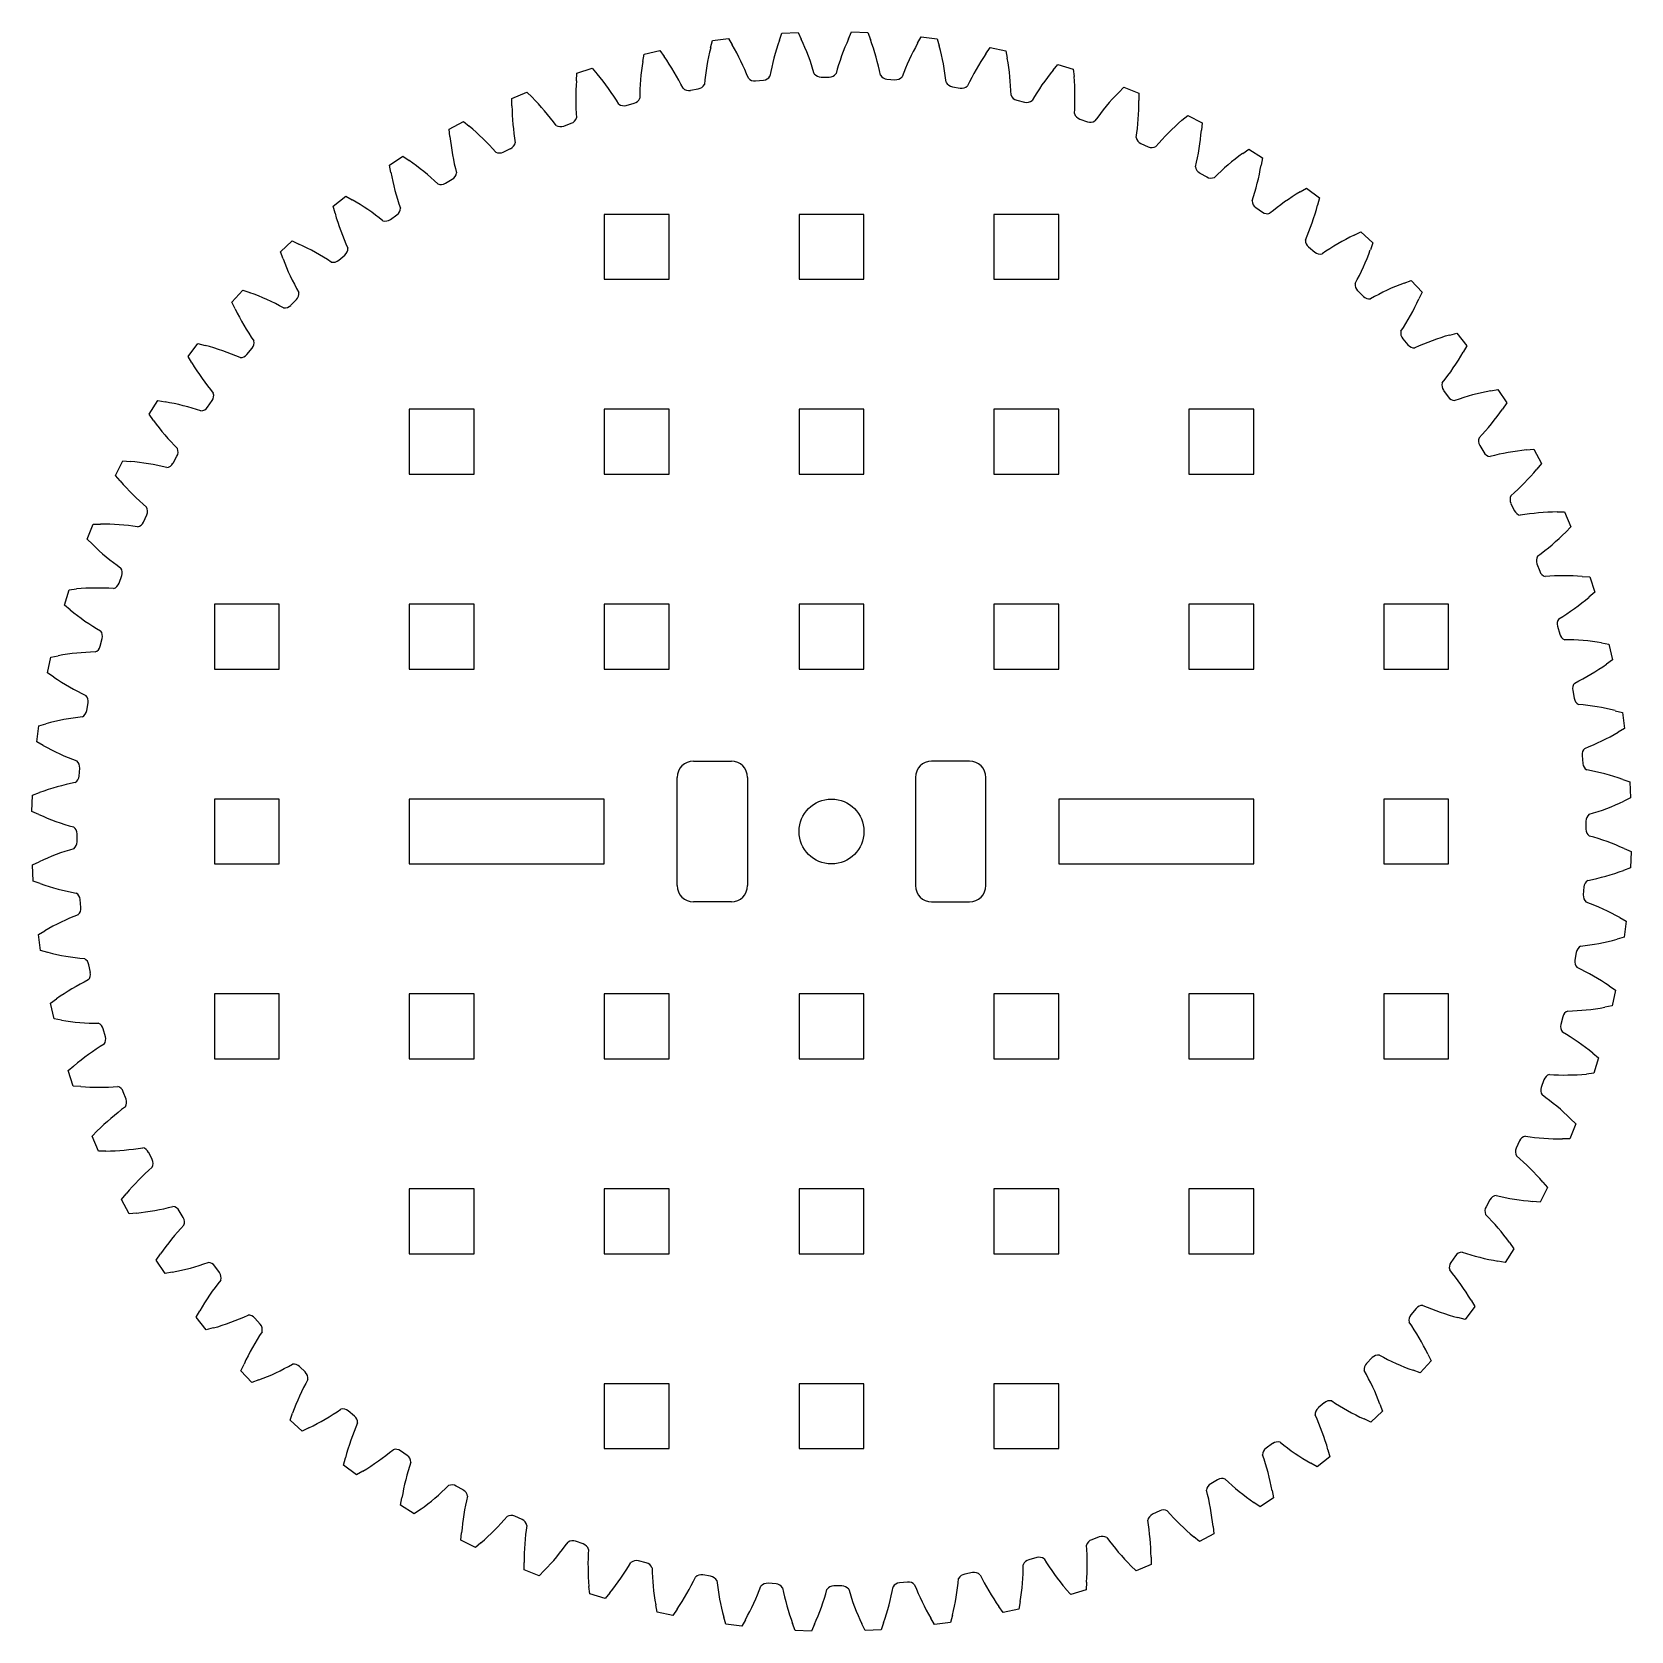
# Model space of a CAD drawing. Header units: millimetres. Extents: x 16.2 to 90, y 209.5 to 283.4.
import ezdxf

# ---------------------------------------------------------------- set-up
doc = ezdxf.new("R2010")
doc.units = ezdxf.units.MM
doc.layers.add('Default', color=7, linetype='Continuous')

# ---------------------------------------------------------------- blocks, each defined once
blk = doc.blocks.new('SE')
at = {"layer": 'Default', "color": 7, "linetype": 'Continuous'}
for p, q in [((42.619, 265.948), (42.619, 262.948)), ((45.619, 265.948), (42.619, 265.948)), ((45.619, 262.948), (45.619, 265.948)), ((42.619, 262.948), (45.619, 262.948))]:
    blk.add_line(p, q, dxfattribs=at)
blk = doc.blocks.new('SE1')
at = {"layer": 'Default', "color": 7, "linetype": 'Continuous'}
for p, q in [((72.619, 238.948), (69.619, 238.948)), ((69.619, 238.948), (69.619, 235.948)), ((72.619, 235.948), (72.619, 238.948)), ((69.619, 235.948), (72.619, 235.948))]:
    blk.add_line(p, q, dxfattribs=at)
blk = doc.blocks.new('SE2')
at = {"layer": 'Default', "color": 7, "linetype": 'Continuous'}
for p, q in [((72.619, 256.948), (69.619, 256.948)), ((69.619, 256.948), (69.619, 253.948)), ((72.619, 253.948), (72.619, 256.948)), ((69.619, 253.948), (72.619, 253.948))]:
    blk.add_line(p, q, dxfattribs=at)
blk = doc.blocks.new('SE3')
at = {"layer": 'Default', "color": 7, "linetype": 'Continuous'}
for p, q in [((42.619, 256.948), (42.619, 253.948)), ((45.619, 256.948), (42.619, 256.948)), ((45.619, 253.948), (45.619, 256.948)), ((42.619, 253.948), (45.619, 253.948))]:
    blk.add_line(p, q, dxfattribs=at)
blk = doc.blocks.new('SE4')
at = {"layer": 'Default', "color": 7, "linetype": 'Continuous'}
for p, q in [((51.619, 256.948), (51.619, 253.948)), ((54.619, 256.948), (51.619, 256.948)), ((54.619, 253.948), (54.619, 256.948)), ((51.619, 253.948), (54.619, 253.948))]:
    blk.add_line(p, q, dxfattribs=at)
blk = doc.blocks.new('SE5')
at = {"layer": 'Default', "color": 7, "linetype": 'Continuous'}
for p, q in [((60.619, 256.948), (60.619, 253.948)), ((63.619, 256.948), (60.619, 256.948)), ((63.619, 253.948), (63.619, 256.948)), ((60.619, 253.948), (63.619, 253.948))]:
    blk.add_line(p, q, dxfattribs=at)
blk = doc.blocks.new('SE6')
at = {"layer": 'Default', "color": 7, "linetype": 'Continuous'}
for p, q in [((42.619, 238.948), (42.619, 235.948)), ((45.619, 238.948), (42.619, 238.948)), ((45.619, 235.948), (45.619, 238.948)), ((42.619, 235.948), (45.619, 235.948))]:
    blk.add_line(p, q, dxfattribs=at)
blk = doc.blocks.new('SE7')
at = {"layer": 'Default', "color": 7, "linetype": 'Continuous'}
for p, q in [((51.619, 238.948), (51.619, 235.948)), ((54.619, 238.948), (51.619, 238.948)), ((54.619, 235.948), (54.619, 238.948)), ((51.619, 235.948), (54.619, 235.948))]:
    blk.add_line(p, q, dxfattribs=at)
blk = doc.blocks.new('SE8')
at = {"layer": 'Default', "color": 7, "linetype": 'Continuous'}
for p, q in [((60.619, 238.948), (60.619, 235.948)), ((63.619, 238.948), (60.619, 238.948)), ((63.619, 235.948), (63.619, 238.948)), ((60.619, 235.948), (63.619, 235.948))]:
    blk.add_line(p, q, dxfattribs=at)
blk = doc.blocks.new('SE9')
at = {"layer": 'Default', "color": 7, "linetype": 'Continuous'}
for p, q in [((42.619, 229.948), (42.619, 226.948)), ((45.619, 229.948), (42.619, 229.948)), ((45.619, 226.948), (45.619, 229.948)), ((42.619, 226.948), (45.619, 226.948))]:
    blk.add_line(p, q, dxfattribs=at)
blk = doc.blocks.new('SE10')
at = {"layer": 'Default', "color": 7, "linetype": 'Continuous'}
for p, q in [((51.619, 229.948), (51.619, 226.948)), ((54.619, 229.948), (51.619, 229.948)), ((54.619, 226.948), (54.619, 229.948)), ((51.619, 226.948), (54.619, 226.948))]:
    blk.add_line(p, q, dxfattribs=at)
blk = doc.blocks.new('SE11')
at = {"layer": 'Default', "color": 7, "linetype": 'Continuous'}
for p, q in [((60.619, 229.948), (60.619, 226.948)), ((63.619, 229.948), (60.619, 229.948)), ((63.619, 226.948), (63.619, 229.948)), ((60.619, 226.948), (63.619, 226.948))]:
    blk.add_line(p, q, dxfattribs=at)
blk = doc.blocks.new('SE12')
at = {"layer": 'Default', "color": 7, "linetype": 'Continuous'}
for p, q in [((36.619, 238.948), (33.619, 238.948)), ((33.619, 238.948), (33.619, 235.948)), ((36.619, 235.948), (36.619, 238.948)), ((33.619, 235.948), (36.619, 235.948))]:
    blk.add_line(p, q, dxfattribs=at)
blk = doc.blocks.new('SE13')
at = {"layer": 'Default', "color": 7, "linetype": 'Continuous'}
for p, q in [((36.619, 256.948), (33.619, 256.948)), ((33.619, 256.948), (33.619, 253.948)), ((36.619, 253.948), (36.619, 256.948)), ((33.619, 253.948), (36.619, 253.948))]:
    blk.add_line(p, q, dxfattribs=at)
blk = doc.blocks.new('SE14')
at = {"layer": 'Default', "color": 7, "linetype": 'Continuous'}
blk.add_line((33.619, 247.948), (33.619, 244.948), dxfattribs=at)
blk = doc.blocks.new('SE15')
at = {"layer": 'Default', "color": 7, "linetype": 'Continuous'}
for p, q in [((42.619, 247.948), (33.619, 247.948)), ((42.619, 244.948), (42.619, 247.948)), ((33.619, 244.948), (42.619, 244.948))]:
    blk.add_line(p, q, dxfattribs=at)
blk = doc.blocks.new('SE18')
at = {"layer": 'Default', "color": 7, "linetype": 'Continuous'}
for p, q in [((60.619, 274.948), (60.619, 271.948)), ((63.619, 274.948), (60.619, 274.948)), ((63.619, 271.948), (63.619, 274.948)), ((60.619, 271.948), (63.619, 271.948))]:
    blk.add_line(p, q, dxfattribs=at)
blk = doc.blocks.new('SE19')
at = {"layer": 'Default', "color": 7, "linetype": 'Continuous'}
for p, q in [((51.619, 274.948), (51.619, 271.948)), ((54.619, 274.948), (51.619, 274.948)), ((54.619, 271.948), (54.619, 274.948)), ((51.619, 271.948), (54.619, 271.948))]:
    blk.add_line(p, q, dxfattribs=at)
blk = doc.blocks.new('SE20')
at = {"layer": 'Default', "color": 7, "linetype": 'Continuous'}
for p, q in [((42.619, 274.948), (42.619, 271.948)), ((45.619, 274.948), (42.619, 274.948)), ((45.619, 271.948), (45.619, 274.948)), ((42.619, 271.948), (45.619, 271.948))]:
    blk.add_line(p, q, dxfattribs=at)
blk = doc.blocks.new('SE17')
at = {"layer": 'Default'}
for name in ['SE20', 'SE19', 'SE18']:
    blk.add_blockref(name, (0, 0), dxfattribs=at)
blk = doc.blocks.new('SE22')
at = {"layer": 'Default', "color": 7, "linetype": 'Continuous'}
for p, q in [((24.619, 256.948), (24.619, 253.948)), ((27.619, 256.948), (24.619, 256.948)), ((27.619, 253.948), (27.619, 256.948)), ((24.619, 253.948), (27.619, 253.948))]:
    blk.add_line(p, q, dxfattribs=at)
blk = doc.blocks.new('SE23')
at = {"layer": 'Default', "color": 7, "linetype": 'Continuous'}
for p, q in [((24.619, 247.948), (24.619, 244.948)), ((27.619, 247.948), (24.619, 247.948)), ((27.619, 244.948), (27.619, 247.948)), ((24.619, 244.948), (27.619, 244.948))]:
    blk.add_line(p, q, dxfattribs=at)
blk = doc.blocks.new('SE24')
at = {"layer": 'Default', "color": 7, "linetype": 'Continuous'}
for p, q in [((24.619, 238.948), (24.619, 235.948)), ((27.619, 238.948), (24.619, 238.948)), ((27.619, 235.948), (27.619, 238.948)), ((24.619, 235.948), (27.619, 235.948))]:
    blk.add_line(p, q, dxfattribs=at)
blk = doc.blocks.new('SE21')
at = {"layer": 'Default'}
for name in ['SE22', 'SE23', 'SE24']:
    blk.add_blockref(name, (0, 0), dxfattribs=at)
blk = doc.blocks.new('SE26')
at = {"layer": 'Default', "color": 7, "linetype": 'Continuous'}
for p, q in [((42.619, 220.948), (42.619, 217.948)), ((45.619, 220.948), (42.619, 220.948)), ((45.619, 217.948), (45.619, 220.948)), ((42.619, 217.948), (45.619, 217.948))]:
    blk.add_line(p, q, dxfattribs=at)
blk = doc.blocks.new('SE27')
at = {"layer": 'Default', "color": 7, "linetype": 'Continuous'}
for p, q in [((51.619, 220.948), (51.619, 217.948)), ((54.619, 220.948), (51.619, 220.948)), ((54.619, 217.948), (54.619, 220.948)), ((51.619, 217.948), (54.619, 217.948))]:
    blk.add_line(p, q, dxfattribs=at)
blk = doc.blocks.new('SE28')
at = {"layer": 'Default', "color": 7, "linetype": 'Continuous'}
for p, q in [((60.619, 220.948), (60.619, 217.948)), ((63.619, 220.948), (60.619, 220.948)), ((63.619, 217.948), (63.619, 220.948)), ((60.619, 217.948), (63.619, 217.948))]:
    blk.add_line(p, q, dxfattribs=at)
blk = doc.blocks.new('SE25')
at = {"layer": 'Default'}
for name in ['SE26', 'SE27', 'SE28']:
    blk.add_blockref(name, (0, 0), dxfattribs=at)
blk = doc.blocks.new('SE30')
at = {"layer": 'Default', "color": 7, "linetype": 'Continuous'}
for p, q in [((81.619, 238.948), (78.619, 238.948)), ((78.619, 238.948), (78.619, 235.948)), ((81.619, 235.948), (81.619, 238.948)), ((78.619, 235.948), (81.619, 235.948))]:
    blk.add_line(p, q, dxfattribs=at)
blk = doc.blocks.new('SE31')
at = {"layer": 'Default', "color": 7, "linetype": 'Continuous'}
for p, q in [((81.619, 247.948), (78.619, 247.948)), ((78.619, 247.948), (78.619, 244.948)), ((81.619, 244.948), (81.619, 247.948)), ((78.619, 244.948), (81.619, 244.948))]:
    blk.add_line(p, q, dxfattribs=at)
blk = doc.blocks.new('SE32')
at = {"layer": 'Default', "color": 7, "linetype": 'Continuous'}
for p, q in [((81.619, 256.948), (78.619, 256.948)), ((78.619, 256.948), (78.619, 253.948)), ((81.619, 253.948), (81.619, 256.948)), ((78.619, 253.948), (81.619, 253.948))]:
    blk.add_line(p, q, dxfattribs=at)
blk = doc.blocks.new('SE29')
at = {"layer": 'Default'}
for name in ['SE32', 'SE31', 'SE30']:
    blk.add_blockref(name, (0, 0), dxfattribs=at)
blk = doc.blocks.new('SE16')
at = {"layer": 'Default'}
for name in ['SE17', 'SE21', 'SE29', 'SE25']:
    blk.add_blockref(name, (0, 0), dxfattribs=at)
blk = doc.blocks.new('SE33')
at = {"layer": 'Default', "color": 7, "linetype": 'Continuous'}
for p, q in [((33.619, 265.948), (33.619, 262.948)), ((36.619, 265.948), (33.619, 265.948)), ((36.619, 262.948), (36.619, 265.948)), ((33.619, 262.948), (36.619, 262.948))]:
    blk.add_line(p, q, dxfattribs=at)
blk = doc.blocks.new('SE34')
at = {"layer": 'Default', "color": 7, "linetype": 'Continuous'}
for p, q in [((33.619, 229.948), (33.619, 226.948)), ((36.619, 229.948), (33.619, 229.948)), ((36.619, 226.948), (36.619, 229.948)), ((33.619, 226.948), (36.619, 226.948))]:
    blk.add_line(p, q, dxfattribs=at)
blk = doc.blocks.new('SE35')
at = {"layer": 'Default', "color": 7, "linetype": 'Continuous'}
for p, q in [((69.619, 265.948), (69.619, 262.948)), ((72.619, 265.948), (69.619, 265.948)), ((72.619, 262.948), (72.619, 265.948)), ((69.619, 262.948), (72.619, 262.948))]:
    blk.add_line(p, q, dxfattribs=at)
blk = doc.blocks.new('SE36')
at = {"layer": 'Default', "color": 7, "linetype": 'Continuous'}
for p, q in [((69.619, 229.948), (69.619, 226.948)), ((72.619, 229.948), (69.619, 229.948)), ((72.619, 226.948), (72.619, 229.948)), ((69.619, 226.948), (72.619, 226.948))]:
    blk.add_line(p, q, dxfattribs=at)
blk = doc.blocks.new('SE37')
at = {"layer": 'Default', "color": 7, "linetype": 'Continuous'}
for p, q in [((51.619, 265.948), (51.619, 262.948)), ((54.619, 265.948), (51.619, 265.948)), ((54.619, 262.948), (54.619, 265.948)), ((51.619, 262.948), (54.619, 262.948))]:
    blk.add_line(p, q, dxfattribs=at)
blk = doc.blocks.new('SE38')
at = {"layer": 'Default', "color": 7, "linetype": 'Continuous'}
blk.add_line((63.619, 247.948), (63.619, 244.948), dxfattribs=at)
blk = doc.blocks.new('SE39')
at = {"layer": 'Default', "color": 7, "linetype": 'Continuous'}
for p, q in [((72.619, 247.948), (63.619, 247.948)), ((72.619, 244.948), (72.619, 247.948)), ((63.619, 244.948), (72.619, 244.948))]:
    blk.add_line(p, q, dxfattribs=at)
blk = doc.blocks.new('SE40')
at = {"layer": 'Default', "color": 7, "linetype": 'Continuous'}
for p, q in [((60.619, 265.948), (60.619, 262.948)), ((63.619, 265.948), (60.619, 265.948)), ((63.619, 262.948), (63.619, 265.948)), ((60.619, 262.948), (63.619, 262.948))]:
    blk.add_line(p, q, dxfattribs=at)

msp = doc.modelspace()

# ---------------------------------------------------------------- linework, layer by layer
at = {"color": 7, "linetype": 'Continuous'}
for p, q in [((47.538, 282.638), (47.624, 282.971)), ((47.624, 282.971), (48.361, 283.075)), ((48.361, 283.075), (48.535, 282.778)), ((50.714, 282.987), (50.828, 283.311)), ((50.828, 283.311), (51.572, 283.35)), ((51.572, 283.35), (51.719, 283.039)), ((53.907, 283.058), (54.05, 283.371)), ((54.05, 283.371), (54.794, 283.344)), ((54.794, 283.344), (54.914, 283.022)), ((57.095, 282.85), (57.264, 283.149)), ((57.264, 283.149), (58.003, 283.058)), ((58.003, 283.058), (58.094, 282.727)), ((44.405, 282.014), (44.462, 282.353)), ((44.462, 282.353), (45.187, 282.521)), ((45.187, 282.521), (45.386, 282.24)), ((60.253, 282.365), (60.447, 282.648)), ((60.447, 282.648), (61.175, 282.493)), ((61.175, 282.493), (61.237, 282.155)), ((41.339, 281.12), (41.365, 281.462)), ((41.365, 281.462), (42.073, 281.692)), ((42.073, 281.692), (42.296, 281.43)), ((63.356, 281.606), (63.574, 281.872)), ((63.574, 281.872), (64.286, 281.654)), ((64.286, 281.654), (64.319, 281.311)), ((46.6, 280.676), (46.964, 280.743)), ((49.608, 281.114), (49.977, 281.149)), ((52.643, 281.288), (53.013, 281.291)), ((55.681, 281.197), (56.05, 281.167)), ((58.7, 280.841), (59.065, 280.78)), ((66.381, 280.58), (66.622, 280.826)), ((66.622, 280.826), (67.312, 280.546)), ((38.358, 280.305), (39.044, 280.595)), ((38.362, 279.961), (38.358, 280.305)), ((39.044, 280.595), (39.288, 280.354)), ((43.642, 279.977), (43.999, 280.076)), ((61.676, 280.224), (62.035, 280.131)), ((67.312, 280.546), (67.314, 280.203)), ((35.463, 278.889), (36.121, 279.239)), ((36.121, 279.239), (36.386, 279.02)), ((40.756, 279.024), (41.103, 279.153)), ((64.587, 279.349), (64.936, 279.226)), ((69.305, 279.294), (69.567, 279.518)), ((69.567, 279.518), (70.23, 279.18)), ((70.23, 279.18), (70.202, 278.837)), ((35.497, 278.547), (35.463, 278.889)), ((37.963, 277.822), (38.298, 277.982)), ((67.411, 278.225), (67.748, 278.071)), ((72.107, 277.759), (72.386, 277.959)), ((72.386, 277.959), (73.018, 277.564)), ((32.703, 277.227), (33.328, 277.633)), ((32.766, 276.889), (32.703, 277.227)), ((33.328, 277.633), (33.611, 277.437)), ((73.018, 277.564), (72.96, 277.225)), ((35.287, 276.382), (35.606, 276.57)), ((70.126, 276.858), (70.449, 276.676)), ((30.098, 275.331), (30.685, 275.789)), ((30.685, 275.789), (30.984, 275.619)), ((74.763, 275.985), (75.059, 276.159)), ((75.059, 276.159), (75.654, 275.711)), ((75.654, 275.711), (75.567, 275.378)), ((30.191, 275), (30.098, 275.331)), ((32.746, 274.714), (33.047, 274.929)), ((72.712, 275.26), (73.017, 275.05)), ((77.255, 273.986), (77.565, 274.134)), ((77.565, 274.134), (78.119, 273.636)), ((27.669, 273.214), (28.213, 273.722)), ((28.213, 273.722), (28.526, 273.579)), ((75.149, 273.443), (75.434, 273.207)), ((78.119, 273.636), (78.003, 273.312)), ((27.789, 272.893), (27.669, 273.214)), ((30.36, 272.831), (30.641, 273.071)), ((79.563, 271.777), (79.885, 271.898)), ((79.885, 271.898), (80.393, 271.353)), ((25.433, 270.894), (25.931, 271.448)), ((25.931, 271.448), (26.255, 271.332)), ((77.418, 271.42), (77.682, 271.16)), ((80.393, 271.353), (80.25, 271.041)), ((25.581, 270.584), (25.433, 270.894)), ((28.147, 270.747), (28.406, 271.011)), ((23.407, 268.388), (23.856, 268.983)), ((23.856, 268.983), (24.188, 268.896)), ((79.502, 269.207), (79.742, 268.925)), ((81.67, 269.376), (82.002, 269.468)), ((82.002, 269.468), (82.46, 268.881)), ((82.46, 268.881), (82.29, 268.583)), ((23.582, 268.092), (23.407, 268.388)), ((26.124, 268.478), (26.36, 268.764)), ((81.385, 266.821), (81.6, 266.519)), ((83.56, 266.8), (83.898, 266.863)), ((83.898, 266.863), (84.303, 266.239)), ((21.608, 265.715), (22.003, 266.347)), ((22.003, 266.347), (22.342, 266.289)), ((24.307, 266.041), (24.517, 266.346)), ((84.303, 266.239), (84.108, 265.956)), ((21.808, 265.436), (21.608, 265.715)), ((22.709, 263.456), (22.891, 263.778)), ((83.053, 264.28), (83.241, 263.961)), ((85.218, 264.07), (85.56, 264.103)), ((85.56, 264.103), (85.91, 263.446)), ((20.049, 262.896), (20.387, 263.559)), ((20.272, 262.635), (20.049, 262.896)), ((20.387, 263.559), (20.73, 263.532)), ((85.91, 263.446), (85.69, 263.181)), ((84.493, 261.603), (84.652, 261.269)), ((21.342, 260.74), (21.496, 261.077)), ((86.632, 261.205), (86.976, 261.209)), ((86.976, 261.209), (87.266, 260.523)), ((18.741, 259.951), (19.02, 260.641)), ((18.987, 259.71), (18.741, 259.951)), ((19.02, 260.641), (19.364, 260.644)), ((87.266, 260.523), (87.025, 260.278)), ((85.695, 258.811), (85.824, 258.464)), ((20.217, 257.916), (20.341, 258.266)), ((87.79, 258.228), (88.133, 258.202)), ((88.133, 258.202), (88.363, 257.493)), ((17.695, 256.903), (17.913, 257.615)), ((17.913, 257.615), (18.255, 257.648)), ((88.363, 257.493), (88.101, 257.271)), ((17.961, 256.685), (17.695, 256.903)), ((86.648, 255.925), (86.747, 255.568)), ((19.343, 255.005), (19.436, 255.364)), ((88.685, 255.161), (89.024, 255.105)), ((89.024, 255.105), (89.192, 254.379)), ((16.919, 253.776), (17.074, 254.505)), ((17.074, 254.505), (17.412, 254.567)), ((89.192, 254.379), (88.911, 254.18)), ((17.202, 253.582), (16.919, 253.776)), ((87.347, 252.967), (87.414, 252.602)), ((18.726, 252.029), (18.787, 252.394)), ((89.309, 252.028), (89.642, 251.943)), ((89.642, 251.943), (89.746, 251.205)), ((16.418, 250.593), (16.509, 251.332)), ((16.509, 251.332), (16.84, 251.424)), ((89.746, 251.205), (89.449, 251.031)), ((16.717, 250.424), (16.418, 250.593)), ((87.784, 249.959), (87.82, 249.59)), ((18.37, 249.01), (18.399, 249.379)), ((16.196, 247.379), (16.222, 248.123)), ((16.222, 248.123), (16.544, 248.243)), ((89.658, 248.853), (89.982, 248.739)), ((89.982, 248.739), (90.021, 247.995)), ((90.021, 247.995), (89.71, 247.848)), ((16.509, 247.237), (16.196, 247.379)), ((87.958, 246.924), (87.962, 246.554)), ((18.279, 245.972), (18.276, 246.342)), ((89.729, 245.659), (90.042, 245.517)), ((90.042, 245.517), (90.015, 244.773)), ((16.217, 244.901), (16.527, 245.048)), ((16.255, 244.157), (16.217, 244.901)), ((90.015, 244.773), (89.693, 244.653)), ((16.58, 244.043), (16.255, 244.157)), ((87.867, 243.886), (87.838, 243.516)), ((18.453, 242.937), (18.418, 243.306)), ((89.52, 242.472), (89.82, 242.303)), ((89.82, 242.303), (89.729, 241.564)), ((16.492, 241.691), (16.788, 241.864)), ((16.595, 240.953), (16.492, 241.691)), ((89.729, 241.564), (89.397, 241.472)), ((16.928, 240.867), (16.595, 240.953)), ((87.512, 240.867), (87.451, 240.502)), ((18.891, 239.929), (18.824, 240.293)), ((89.035, 239.314), (89.319, 239.12)), ((17.046, 238.516), (17.326, 238.715)), ((89.319, 239.12), (89.164, 238.391)), ((17.213, 237.791), (17.046, 238.516)), ((17.552, 237.734), (17.213, 237.791)), ((86.895, 237.891), (86.802, 237.532)), ((89.164, 238.391), (88.826, 238.329)), ((19.589, 236.971), (19.49, 237.328)), ((17.874, 235.403), (18.136, 235.625)), ((88.277, 236.211), (88.542, 235.993)), ((88.542, 235.993), (88.324, 235.28)), ((18.104, 234.694), (17.874, 235.403)), ((86.02, 234.979), (85.896, 234.63)), ((88.324, 235.28), (87.982, 235.248)), ((18.447, 234.668), (18.104, 234.694)), ((20.543, 234.085), (20.413, 234.432)), ((18.971, 232.373), (19.213, 232.618)), ((87.496, 232.945), (87.217, 232.255)), ((87.251, 233.186), (87.496, 232.945)), ((19.262, 231.687), (18.971, 232.373)), ((84.895, 232.155), (84.742, 231.818)), ((87.217, 232.255), (86.873, 232.252)), ((19.606, 231.691), (19.262, 231.687)), ((21.744, 231.293), (21.585, 231.627)), ((20.328, 229.45), (20.547, 229.715)), ((86.189, 230), (85.85, 229.337)), ((85.965, 230.261), (86.189, 230)), ((20.677, 228.793), (20.328, 229.45)), ((23.185, 228.616), (22.997, 228.935)), ((83.529, 229.44), (83.346, 229.118)), ((85.85, 229.337), (85.508, 229.364)), ((21.019, 228.826), (20.677, 228.793)), ((84.429, 227.46), (84.629, 227.18)), ((21.934, 226.657), (22.129, 226.94)), ((81.931, 226.855), (81.721, 226.549)), ((84.629, 227.18), (84.235, 226.549)), ((22.339, 226.032), (21.934, 226.657)), ((22.677, 226.095), (22.339, 226.032)), ((24.853, 226.075), (24.638, 226.376)), ((84.235, 226.549), (83.896, 226.606)), ((82.83, 224.507), (82.382, 223.913)), ((82.655, 224.803), (82.83, 224.507)), ((23.778, 224.014), (23.948, 224.313)), ((24.236, 223.427), (23.778, 224.014)), ((26.736, 223.689), (26.495, 223.97)), ((80.114, 224.418), (79.878, 224.132)), ((82.382, 223.913), (82.049, 224)), ((24.567, 223.52), (24.236, 223.427)), ((80.657, 222.311), (80.805, 222.001)), ((25.845, 221.543), (25.988, 221.855)), ((26.352, 220.998), (25.845, 221.543)), ((28.82, 221.476), (28.556, 221.736)), ((78.091, 222.149), (77.831, 221.885)), ((80.306, 221.448), (79.983, 221.564)), ((80.805, 222.001), (80.306, 221.448)), ((26.674, 221.119), (26.352, 220.998)), ((75.878, 220.065), (75.596, 219.825)), ((28.119, 219.26), (28.234, 219.584)), ((31.089, 219.453), (30.803, 219.689)), ((78.569, 219.681), (78.024, 219.174)), ((78.448, 220.003), (78.569, 219.681)), ((28.672, 218.762), (28.119, 219.26)), ((28.982, 218.91), (28.672, 218.762)), ((78.024, 219.174), (77.712, 219.317)), ((33.525, 217.636), (33.22, 217.846)), ((73.492, 218.182), (73.19, 217.967)), ((76.047, 217.896), (76.139, 217.565)), ((30.584, 217.185), (30.67, 217.517)), ((31.178, 216.736), (30.584, 217.185)), ((75.552, 217.107), (75.253, 217.277)), ((76.139, 217.565), (75.552, 217.107)), ((31.474, 216.911), (31.178, 216.736)), ((70.951, 216.514), (70.632, 216.326)), ((33.22, 215.332), (33.277, 215.671)), ((36.111, 216.038), (35.789, 216.22)), ((73.534, 215.669), (72.91, 215.263)), ((73.471, 216.007), (73.534, 215.669)), ((33.851, 214.937), (33.22, 215.332)), ((34.131, 215.137), (33.851, 214.937)), ((68.274, 215.074), (67.94, 214.914)), ((72.91, 215.263), (72.627, 215.459)), ((38.826, 214.671), (38.489, 214.825)), ((70.741, 214.349), (70.774, 214.006)), ((36.008, 213.716), (36.035, 214.059)), ((36.671, 213.378), (36.008, 213.716)), ((36.932, 213.601), (36.671, 213.378)), ((41.65, 213.546), (41.301, 213.67)), ((65.482, 213.872), (65.135, 213.742)), ((70.116, 213.657), (69.852, 213.876)), ((70.774, 214.006), (70.116, 213.657)), ((38.925, 212.349), (38.923, 212.693)), ((44.561, 212.672), (44.203, 212.765)), ((62.596, 212.919), (62.239, 212.82)), ((67.876, 212.935), (67.879, 212.591)), ((39.616, 212.07), (38.925, 212.349)), ((39.856, 212.316), (39.616, 212.07)), ((47.538, 212.055), (47.172, 212.116)), ((59.637, 212.22), (59.273, 212.153)), ((67.194, 212.3), (66.949, 212.542)), ((67.879, 212.591), (67.194, 212.3)), ((41.951, 211.242), (41.919, 211.584)), ((42.663, 211.024), (41.951, 211.242)), ((42.882, 211.29), (42.663, 211.024)), ((50.556, 211.699), (50.187, 211.728)), ((53.595, 211.608), (53.224, 211.605)), ((56.629, 211.782), (56.261, 211.747)), ((64.164, 211.204), (63.941, 211.465)), ((64.872, 211.434), (64.164, 211.204)), ((64.899, 211.776), (64.872, 211.434)), ((45.062, 210.403), (45, 210.741)), ((45.985, 210.531), (45.79, 210.248)), ((61.05, 210.375), (60.851, 210.655)), ((61.776, 210.542), (61.05, 210.375)), ((61.832, 210.881), (61.776, 210.542)), ((45.79, 210.248), (45.062, 210.403)), ((48.234, 209.838), (48.143, 210.169)), ((48.973, 209.747), (48.234, 209.838)), ((49.142, 210.046), (48.973, 209.747)), ((51.444, 209.551), (51.324, 209.874)), ((52.33, 209.838), (52.188, 209.525)), ((54.666, 209.546), (54.518, 209.856)), ((55.524, 209.909), (55.41, 209.585)), ((57.876, 209.821), (57.702, 210.118)), ((58.614, 209.924), (57.876, 209.821)), ((58.699, 210.257), (58.614, 209.924)), ((52.188, 209.525), (51.444, 209.551)), ((55.41, 209.585), (54.666, 209.546))]:
    msp.add_line(p, q, dxfattribs=at)
msp.add_circle((53.119, 246.448), 1.5, dxfattribs=at)
for centre, radius, start, end in [((60.887, 279.417), 10.781, 160.66172, 169.76657), ((41.971, 278.433), 10.781, 16.18998, 25.29483), ((63.731, 278.614), 10.781, 155.66172, 164.76657), ((44.802, 279.283), 10.781, 11.18998, 20.29483), ((66.494, 277.567), 10.781, 150.66172, 159.76657), ((36.587, 276.011), 10.781, 26.18998, 35.29483), ((57.984, 279.969), 10.781, 165.66172, 174.76657), ((39.226, 277.34), 10.781, 21.18998, 30.29483), ((47.695, 279.883), 10.781, 6.18998, 15.29483), ((69.155, 276.283), 10.781, 145.66172, 154.76657), ((50.63, 280.228), 10.781, 1.18998, 10.29483), ((34.073, 274.458), 10.781, 31.18998, 40.29483), ((55.044, 280.265), 10.781, 170.66172, 179.76657), ((52.632, 281.675), 0.387, 217.52765, 271.52765), ((53.017, 281.678), 0.387, 269.4289, 323.4289), ((55.704, 281.583), 0.387, 212.52765, 266.52765), ((71.694, 274.772), 10.781, 140.66172, 149.76657), ((52.089, 280.304), 10.781, 175.66172, 184.76657), ((46.523, 281.055), 0.387, 227.52765, 281.52765), ((46.901, 281.125), 0.387, 279.4289, 333.4289), ((49.564, 281.498), 0.387, 222.52765, 276.52765), ((49.947, 281.535), 0.387, 274.4289, 328.4289), ((56.088, 281.553), 0.387, 264.4289, 318.4289), ((58.757, 281.224), 0.387, 207.52765, 261.52765), ((59.136, 281.161), 0.387, 259.4289, 313.4289), ((53.583, 280.317), 10.781, 356.18998, 5.29483), ((49.142, 280.085), 10.781, 180.66172, 189.76657), ((31.704, 272.691), 10.781, 36.18998, 45.29483), ((43.532, 280.349), 0.387, 232.52765, 286.52765), ((43.902, 280.451), 0.387, 284.4289, 338.4289), ((61.766, 280.6), 0.387, 202.52765, 256.52765), ((62.139, 280.504), 0.387, 254.4289, 308.4289), ((74.092, 273.045), 10.781, 135.66172, 144.76657), ((56.533, 280.147), 10.781, 351.18998, 0.29483), ((40.974, 279.519), 0.387, 289.4289, 343.4289), ((64.71, 279.717), 0.387, 197.52765, 251.52765), ((65.073, 279.588), 0.387, 249.4289, 303.4289), ((76.33, 271.116), 10.781, 130.66172, 139.76657), ((46.226, 279.611), 10.781, 185.66172, 194.76657), ((29.498, 270.725), 10.781, 41.18998, 50.29483), ((40.613, 279.384), 0.387, 237.52765, 291.52765), ((67.565, 278.58), 0.387, 192.52765, 246.52765), ((59.457, 279.721), 10.781, 346.18998, 355.29483), ((37.79, 278.169), 0.387, 242.52765, 296.52765), ((38.138, 278.334), 0.387, 294.4289, 348.4289), ((67.915, 278.42), 0.387, 244.4289, 298.4289), ((78.392, 268.999), 10.781, 125.66172, 134.76657), ((27.472, 268.574), 10.781, 46.18998, 55.29483), ((70.311, 277.199), 0.387, 187.52765, 241.52765), ((62.333, 279.042), 10.781, 341.18998, 350.29483), ((43.361, 278.884), 10.781, 190.66172, 199.76657), ((35.084, 276.712), 0.387, 247.52765, 301.52765), ((35.416, 276.907), 0.387, 299.4289, 353.4289), ((70.646, 277.009), 0.387, 239.4289, 293.4289), ((25.642, 266.255), 10.781, 51.18998, 60.29483), ((72.926, 275.583), 0.387, 182.52765, 236.52765), ((80.261, 266.711), 10.781, 120.66172, 129.76657), ((40.572, 277.91), 10.781, 195.66172, 204.76657), ((32.515, 275.025), 0.387, 252.52765, 306.52765), ((32.828, 275.248), 0.387, 304.4289, 358.4289), ((73.243, 275.365), 0.387, 234.4289, 288.4289), ((65.139, 278.115), 10.781, 336.18998, 345.29483), ((81.924, 264.268), 10.781, 115.66172, 124.76657), ((24.02, 263.784), 10.781, 56.18998, 65.29483), ((30.395, 273.37), 0.387, 309.4289, 3.4289), ((75.39, 273.746), 0.387, 177.52765, 231.52765), ((67.853, 276.947), 10.781, 331.18998, 340.29483), ((37.877, 276.697), 10.781, 200.66172, 209.76657), ((30.103, 273.121), 0.387, 257.52765, 311.52765), ((75.686, 273.501), 0.387, 229.4289, 283.4289), ((83.368, 261.689), 10.781, 110.66172, 119.76657), ((22.62, 261.182), 10.781, 61.18998, 70.29483), ((28.135, 271.287), 0.387, 314.4289, 8.4289), ((77.684, 271.701), 0.387, 172.52765, 226.52765), ((77.958, 271.431), 0.387, 224.4289, 278.4289), ((70.455, 275.547), 10.781, 326.18998, 335.29483), ((35.299, 275.253), 10.781, 205.66172, 214.76657), ((27.866, 271.013), 0.387, 262.52765, 316.52765), ((79.792, 269.464), 0.387, 167.52765, 221.52765), ((21.452, 258.468), 10.781, 66.18998, 75.29483), ((26.065, 269.015), 0.387, 319.4289, 13.4289), ((80.041, 269.171), 0.387, 219.4289, 273.4289), ((84.581, 258.995), 10.781, 105.66172, 114.76657), ((32.856, 273.591), 10.781, 210.66172, 219.76657), ((25.821, 268.719), 0.387, 267.52765, 321.52765), ((72.925, 273.925), 10.781, 321.18998, 330.29483), ((24.202, 266.572), 0.387, 324.4289, 18.4289), ((81.696, 267.052), 0.387, 162.52765, 216.52765), ((85.555, 256.205), 10.781, 100.66172, 109.76657), ((20.524, 255.662), 10.781, 71.18998, 80.29483), ((23.984, 266.255), 0.387, 272.52765, 326.52765), ((81.919, 266.738), 0.387, 214.4289, 268.4289), ((75.245, 272.094), 10.781, 316.18998, 325.29483), ((30.568, 271.721), 10.781, 215.66172, 224.76657), ((83.383, 264.483), 0.387, 157.52765, 211.52765), ((22.558, 263.975), 0.387, 329.4289, 23.4289), ((83.578, 264.151), 0.387, 209.4289, 263.4289), ((86.282, 253.341), 10.781, 95.66172, 104.76657), ((19.845, 252.787), 10.781, 76.18998, 85.29483), ((22.368, 263.64), 0.387, 277.52765, 331.52765), ((77.396, 270.068), 10.781, 311.18998, 320.29483), ((28.451, 269.66), 10.781, 220.66172, 229.76657), ((21.146, 261.245), 0.387, 334.4289, 28.4289), ((84.84, 261.776), 0.387, 152.52765, 206.52765), ((20.987, 260.895), 0.387, 282.52765, 336.52765), ((85.005, 261.429), 0.387, 204.4289, 258.4289), ((86.756, 250.425), 10.781, 90.66172, 99.76657), ((19.42, 249.862), 10.781, 81.18998, 90.29483), ((79.362, 267.862), 10.781, 306.18998, 315.29483), ((26.522, 267.421), 10.781, 225.66172, 234.76657), ((19.978, 258.402), 0.387, 339.4289, 33.4289), ((86.055, 258.953), 0.387, 147.52765, 201.52765), ((86.189, 258.593), 0.387, 199.4289, 253.4289), ((19.85, 258.039), 0.387, 287.52765, 341.52765), ((86.975, 247.478), 10.781, 85.66172, 94.76657), ((19.25, 246.912), 10.781, 86.18998, 95.29483), ((81.129, 265.494), 10.781, 301.18998, 310.29483), ((24.795, 265.023), 10.781, 230.66172, 239.76657), ((87.019, 256.035), 0.387, 142.52765, 196.52765), ((19.063, 255.468), 0.387, 344.4289, 38.4289), ((87.122, 255.664), 0.387, 194.4289, 248.4289), ((18.966, 255.096), 0.387, 292.52765, 346.52765), ((86.936, 244.523), 10.781, 80.66172, 89.76657), ((19.339, 243.959), 10.781, 91.18998, 100.29483), ((82.682, 262.98), 10.781, 296.18998, 305.29483), ((23.284, 262.484), 10.781, 235.66172, 244.76657), ((87.726, 253.044), 0.387, 137.52765, 191.52765), ((18.406, 252.465), 0.387, 349.4289, 43.4289), ((87.796, 252.666), 0.387, 189.4289, 243.4289), ((18.343, 252.086), 0.387, 297.52765, 351.52765), ((86.639, 241.583), 10.781, 75.66172, 84.76657), ((19.684, 241.024), 10.781, 96.18998, 105.29483), ((21.999, 259.823), 10.781, 240.66172, 249.76657), ((84.01, 260.34), 10.781, 291.18998, 300.29483), ((18.014, 249.417), 0.387, 354.4289, 48.4289), ((88.169, 250.003), 0.387, 132.52765, 186.52765), ((17.983, 249.034), 0.387, 302.52765, 356.52765), ((88.206, 249.62), 0.387, 184.4289, 238.4289), ((86.088, 238.68), 10.781, 70.66172, 79.76657), ((20.284, 238.131), 10.781, 101.18998, 110.29483), ((85.104, 257.595), 10.781, 286.18998, 295.29483), ((20.952, 257.06), 10.781, 245.66172, 254.76657), ((17.889, 246.346), 0.387, 359.4289, 53.4289), ((88.346, 246.934), 0.387, 127.52765, 181.52765), ((17.892, 245.962), 0.387, 307.52765, 1.52765), ((88.349, 246.55), 0.387, 179.4289, 233.4289), ((85.285, 235.836), 10.781, 65.66172, 74.76657), ((21.134, 235.301), 10.781, 106.18998, 115.29483), ((85.954, 254.765), 10.781, 281.18998, 290.29483), ((20.15, 254.216), 10.781, 250.66172, 259.76657), ((88.254, 243.862), 0.387, 122.52765, 176.52765), ((18.032, 243.276), 0.387, 4.4289, 58.4289), ((88.224, 243.479), 0.387, 174.4289, 228.4289), ((84.238, 233.073), 10.781, 60.66172, 69.76657), ((22.227, 232.555), 10.781, 111.18998, 120.29483), ((18.068, 242.893), 0.387, 312.52765, 6.52765), ((19.598, 251.313), 10.781, 255.66172, 264.76657), ((87.895, 240.81), 0.387, 117.52765, 171.52765), ((86.553, 251.872), 10.781, 276.18998, 285.29483), ((18.441, 240.23), 0.387, 9.4289, 63.4289), ((87.831, 240.431), 0.387, 169.4289, 223.4289), ((82.954, 230.412), 10.781, 55.66172, 64.76657), ((23.555, 229.916), 10.781, 116.18998, 125.29483), ((18.511, 239.852), 0.387, 317.52765, 11.52765), ((87.271, 237.8), 0.387, 112.52765, 166.52765), ((86.899, 248.937), 10.781, 271.18998, 280.29483), ((19.302, 248.373), 10.781, 260.66172, 269.76657), ((19.115, 237.231), 0.387, 14.4289, 68.4289), ((87.175, 237.428), 0.387, 164.4289, 218.4289), ((81.443, 227.872), 10.781, 50.66172, 59.76657), ((25.109, 227.402), 10.781, 121.18998, 130.29483), ((19.218, 236.861), 0.387, 322.52765, 16.52765), ((86.388, 234.857), 0.387, 107.52765, 161.52765), ((86.987, 245.983), 10.781, 266.18998, 275.29483), ((19.263, 245.418), 10.781, 265.66172, 274.76657), ((20.048, 234.303), 0.387, 19.4289, 73.4289), ((86.259, 234.494), 0.387, 159.4289, 213.4289), ((79.716, 225.474), 10.781, 45.66172, 54.76657), ((26.875, 225.033), 10.781, 126.18998, 135.29483), ((20.183, 233.943), 0.387, 327.52765, 21.52765), ((85.251, 232.001), 0.387, 102.52765, 156.52765), ((86.818, 243.033), 10.781, 261.18998, 270.29483), ((19.481, 242.471), 10.781, 270.66172, 279.76657), ((21.232, 231.467), 0.387, 24.4289, 78.4289), ((21.398, 231.12), 0.387, 332.52765, 26.52765), ((85.091, 231.651), 0.387, 154.4289, 208.4289), ((77.787, 223.236), 10.781, 40.66172, 49.76657), ((28.842, 222.828), 10.781, 131.18998, 140.29483), ((19.956, 239.555), 10.781, 275.66172, 284.76657), ((22.659, 228.745), 0.387, 29.4289, 83.4289), ((83.68, 228.921), 0.387, 149.4289, 203.4289), ((83.869, 229.256), 0.387, 97.52765, 151.52765), ((86.392, 240.109), 10.781, 256.18998, 265.29483), ((30.993, 220.802), 10.781, 136.18998, 145.29483), ((22.854, 228.413), 0.387, 337.52765, 31.52765), ((75.67, 221.175), 10.781, 35.66172, 44.76657), ((82.254, 226.641), 0.387, 92.52765, 146.52765), ((85.713, 237.233), 10.781, 251.18998, 260.29483), ((20.683, 236.691), 10.781, 280.66172, 289.76657), ((24.318, 226.157), 0.387, 34.4289, 88.4289), ((24.541, 225.844), 0.387, 342.52765, 36.52765), ((82.036, 226.324), 0.387, 144.4289, 198.4289), ((73.381, 219.305), 10.781, 30.66172, 39.76657), ((33.312, 218.971), 10.781, 141.18998, 150.29483), ((80.417, 224.177), 0.387, 87.52765, 141.52765), ((84.786, 234.428), 10.781, 246.18998, 255.29483), ((21.657, 233.901), 10.781, 285.66172, 294.76657), ((26.196, 223.724), 0.387, 39.4289, 93.4289), ((80.172, 223.88), 0.387, 139.4289, 193.4289), ((70.939, 217.643), 10.781, 25.66172, 34.76657), ((35.782, 217.349), 10.781, 146.18998, 155.29483), ((26.446, 223.432), 0.387, 347.52765, 41.52765), ((22.87, 231.206), 10.781, 290.66172, 299.76657), ((28.279, 221.464), 0.387, 44.4289, 98.4289), ((78.102, 221.608), 0.387, 134.4289, 188.4289), ((68.36, 216.199), 10.781, 20.66172, 29.76657), ((78.372, 221.883), 0.387, 82.52765, 136.52765), ((83.618, 231.714), 10.781, 241.18998, 250.29483), ((38.384, 215.949), 10.781, 151.18998, 160.29483), ((28.553, 221.195), 0.387, 352.52765, 46.52765), ((76.135, 219.775), 0.387, 77.52765, 131.52765), ((82.218, 229.111), 10.781, 236.18998, 245.29483), ((24.313, 228.628), 10.781, 295.66172, 304.76657), ((30.551, 219.395), 0.387, 49.4289, 103.4289), ((30.848, 219.15), 0.387, 357.52765, 51.52765), ((75.842, 219.525), 0.387, 129.4289, 183.4289), ((65.666, 214.986), 10.781, 15.66172, 24.76657), ((41.099, 214.781), 10.781, 156.18998, 165.29483), ((25.976, 226.185), 10.781, 300.66172, 309.76657), ((32.995, 217.531), 0.387, 54.4289, 108.4289), ((73.409, 217.647), 0.387, 124.4289, 178.4289), ((73.723, 217.871), 0.387, 72.52765, 126.52765), ((80.596, 226.641), 10.781, 231.18998, 240.29483), ((43.904, 213.854), 10.781, 161.18998, 170.29483), ((33.312, 217.313), 0.387, 2.52765, 56.52765), ((62.876, 214.012), 10.781, 10.66172, 19.76657), ((71.153, 216.184), 0.387, 67.52765, 121.52765), ((78.765, 224.322), 10.781, 226.18998, 235.29483), ((27.845, 223.897), 10.781, 305.66172, 314.76657), ((35.592, 215.887), 0.387, 59.4289, 113.4289), ((46.78, 213.175), 10.781, 166.18998, 175.29483), ((35.926, 215.697), 0.387, 7.52765, 61.52765), ((70.822, 215.989), 0.387, 119.4289, 173.4289), ((60.012, 213.285), 10.781, 5.66172, 14.76657), ((68.1, 214.562), 0.387, 114.4289, 168.4289), ((68.447, 214.727), 0.387, 62.52765, 116.52765), ((76.739, 222.171), 10.781, 221.18998, 230.29483), ((29.907, 221.78), 10.781, 310.66172, 319.76657), ((38.322, 214.476), 0.387, 64.4289, 118.4289), ((38.672, 214.316), 0.387, 12.52765, 66.52765), ((49.704, 212.749), 10.781, 171.18998, 180.29483), ((57.095, 212.81), 10.781, 0.66172, 9.76657), ((32.145, 219.851), 10.781, 315.66172, 324.76657), ((41.165, 213.308), 0.387, 69.4289, 123.4289), ((41.527, 213.179), 0.387, 17.52765, 71.52765), ((65.264, 213.377), 0.387, 109.4289, 163.4289), ((54.149, 212.592), 10.781, 355.66172, 4.76657), ((65.624, 213.512), 0.387, 57.52765, 111.52765), ((74.533, 220.205), 10.781, 216.18998, 225.29483), ((52.654, 212.579), 10.781, 176.18998, 185.29483), ((34.543, 218.124), 10.781, 320.66172, 329.76657), ((44.099, 212.392), 0.387, 74.4289, 128.4289), ((62.335, 212.445), 0.387, 104.4289, 158.4289), ((62.706, 212.547), 0.387, 52.52765, 106.52765), ((72.165, 218.438), 10.781, 211.18998, 220.29483), ((44.471, 212.295), 0.387, 22.52765, 76.52765), ((55.608, 212.668), 10.781, 181.18998, 190.29483), ((37.082, 216.613), 10.781, 325.66172, 334.76657), ((47.101, 211.735), 0.387, 79.4289, 133.4289), ((47.481, 211.672), 0.387, 27.52765, 81.52765), ((48.254, 212.927), 10.781, 345.66172, 354.76657), ((59.337, 211.771), 0.387, 99.4289, 153.4289), ((59.715, 211.841), 0.387, 47.52765, 101.52765), ((69.651, 216.885), 10.781, 206.18998, 215.29483), ((51.194, 212.631), 10.781, 350.66172, 359.76657), ((58.543, 213.013), 10.781, 186.18998, 195.29483), ((39.744, 215.329), 10.781, 330.66172, 339.76657), ((50.15, 211.343), 0.387, 84.4289, 138.4289), ((50.533, 211.313), 0.387, 32.52765, 86.52765), ((61.436, 213.613), 10.781, 191.18998, 200.29483), ((42.507, 214.281), 10.781, 335.66172, 344.76657), ((53.221, 211.218), 0.387, 89.4289, 143.4289), ((53.605, 211.221), 0.387, 37.52765, 91.52765), ((64.266, 214.463), 10.781, 196.18998, 205.29483), ((45.351, 213.479), 10.781, 340.66172, 349.76657), ((56.291, 211.361), 0.387, 94.4289, 148.4289), ((56.673, 211.397), 0.387, 42.52765, 96.52765), ((67.011, 215.556), 10.781, 201.18998, 210.29483)]:
    msp.add_arc(centre, radius, start, end, dxfattribs=at)
at = {"layer": 'Default', "color": 7, "linetype": 'Continuous'}
for p, q in [((46.744, 249.698), (48.494, 249.698)), ((59.494, 249.698), (57.744, 249.698)), ((45.994, 243.948), (45.994, 248.948)), ((49.244, 248.948), (49.244, 243.948)), ((56.994, 248.948), (56.994, 243.948)), ((60.244, 243.948), (60.244, 248.948)), ((48.494, 243.198), (46.744, 243.198)), ((57.744, 243.198), (59.494, 243.198))]:
    msp.add_line(p, q, dxfattribs=at)
for centre, start, end in [((46.744, 248.948), 90, 180), ((48.494, 248.948), 0, 90), ((57.744, 248.948), 90, 180), ((59.494, 248.948), 0, 90), ((46.744, 243.948), 180, 270), ((48.494, 243.948), 270, 0), ((57.744, 243.948), 180, 270), ((59.494, 243.948), 270, 0)]:
    msp.add_arc(centre, 0.75, start, end, dxfattribs=at)

# ---------------------------------------------------------------- block references
at = {"layer": 'Default'}
for name in ['SE16', 'SE33', 'SE', 'SE37', 'SE40', 'SE35', 'SE13', 'SE3', 'SE4', 'SE5', 'SE2', 'SE14', 'SE15', 'SE38', 'SE39', 'SE12', 'SE6', 'SE7', 'SE8', 'SE1', 'SE34', 'SE9', 'SE10', 'SE11', 'SE36']:
    msp.add_blockref(name, (0, 0), dxfattribs=at)

doc.saveas('drawing.dxf')
